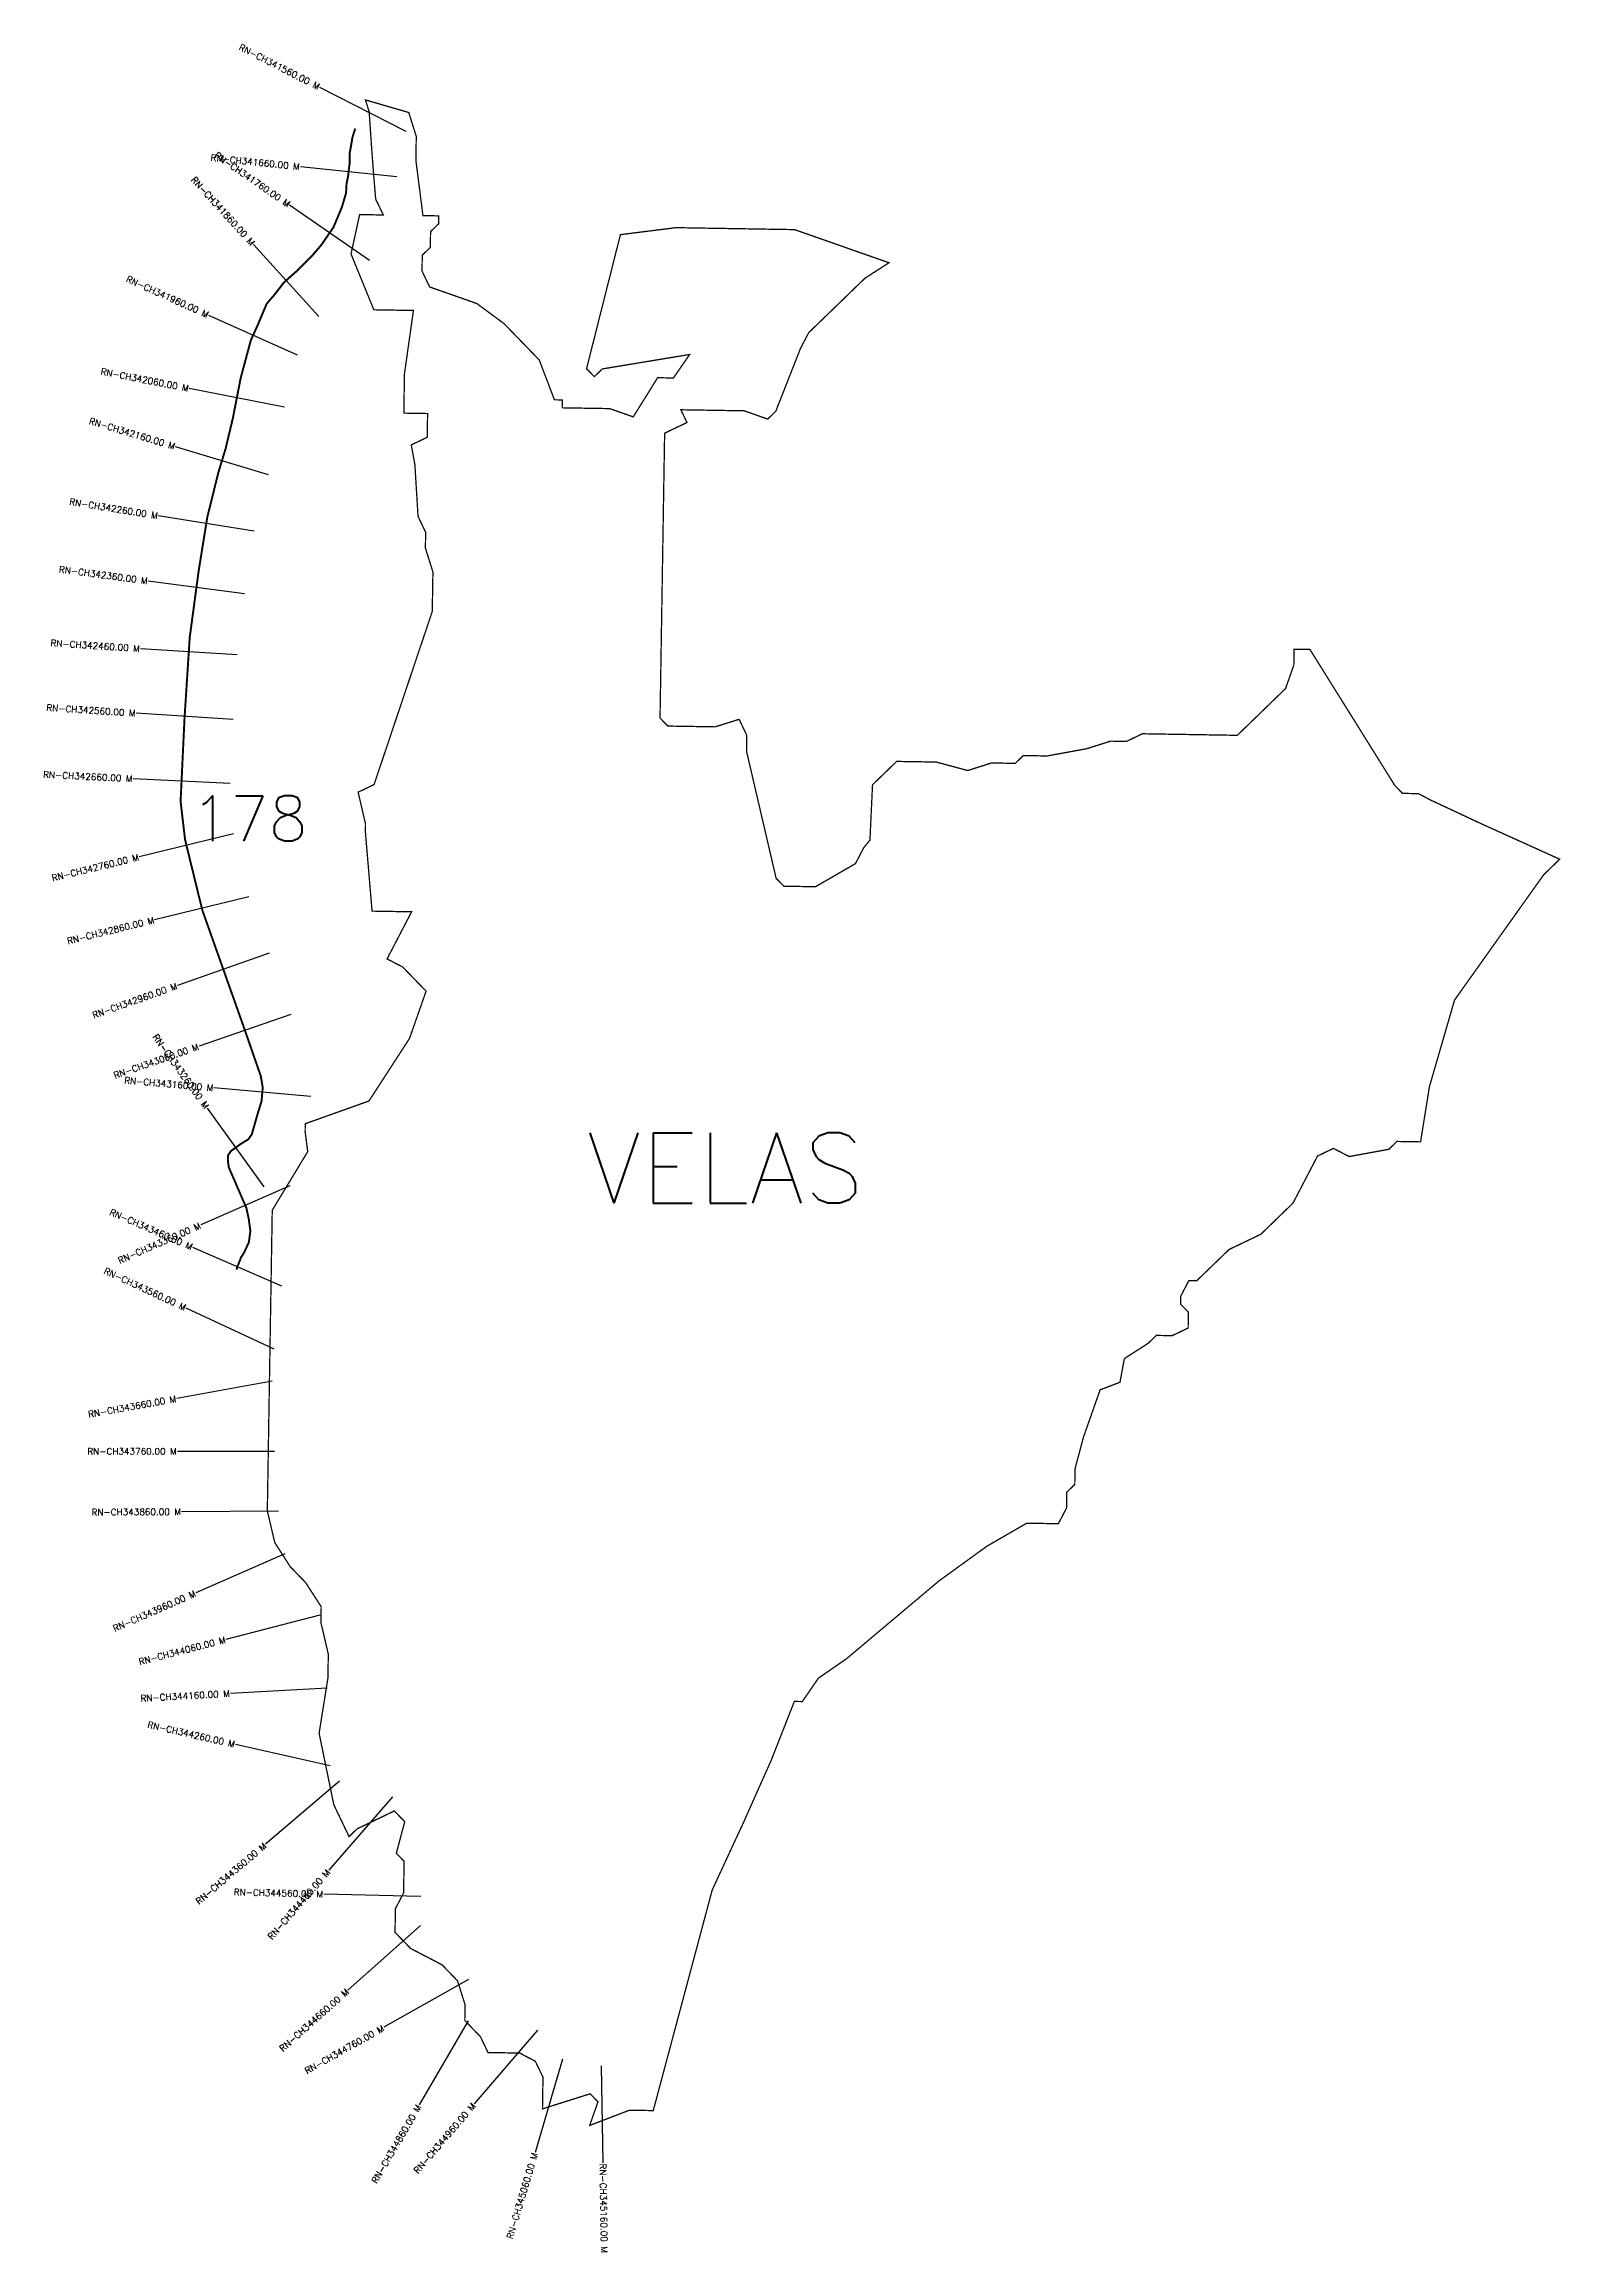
# Model space of a CAD drawing. Header units: metres. Extents: x 291001 to 293344, y 1984444 to 1987854.
import ezdxf
from ezdxf.enums import TextEntityAlignment as Align

# ---------------------------------------------------------------- set-up
doc = ezdxf.new("R2010")
doc.units = ezdxf.units.M
for name, color, linetype in [('CS', 134, 'Continuous'), ('CSMark', 6, 'Continuous'), ('NATURALLY PROTECTED', 3, 'Continuous')]:
    doc.layers.add(name, color=color, linetype=linetype)
doc.styles.get("Standard").update_dxf_attribs({"font": 'simplex.shx'})

msp = doc.modelspace()

# ---------------------------------------------------------------- linework, layer by layer
at = {"color": 6, "const_width": 2, "flags": 128}
msp.add_lwpolyline([(291497, 1987767.9), (291563.9, 1987748.5), (291575.5, 1987711.6), (291574.9, 1987674.9), (291585.8, 1987589.2), (291610.2, 1987588.8), (291610, 1987576.5), (291597.6, 1987564.5), (291597.2, 1987540.1), (291584.8, 1987528.1), (291584.4, 1987503.6), (291596.2, 1987479), (291669.1, 1987453.4), (291711.4, 1987422.1), (291765.5, 1987366.2), (291788.9, 1987304.7), (291801.1, 1987304.5), (291800.9, 1987292.3), (291874.3, 1987291.1), (291910.7, 1987278.3), (291948.4, 1987338.8), (291972.8, 1987338.4), (291997.9, 1987374.7), (291863, 1987352.4), (291850.6, 1987340.4), (291838.6, 1987352.8), (291860.7, 1987440.3), (291890.9, 1987559.8), (291976.6, 1987570.6), (292159.9, 1987567.6), (292305.8, 1987516.4), (292268.7, 1987492.5), (292181.8, 1987408.4), (292169.1, 1987384.1), (292130.9, 1987286.9), (292118.5, 1987274.9), (292082, 1987287.7), (291984.3, 1987289.3), (291993.7, 1987269.6), (291959.2, 1987253.1), (291952.1, 1986813.1), (291964.1, 1986800.7), (292037.4, 1986799.5), (292074.3, 1986811.1), (292086.1, 1986786.5), (292085.7, 1986762), (292131.4, 1986565.7), (292143.4, 1986553.3), (292192.3, 1986552.5), (292254, 1986588.2), (292266.6, 1986612.4), (292276.4, 1986624.5), (292280.4, 1986710), (292317.7, 1986746.1), (292378.8, 1986745.1), (292427.5, 1986732), (292464.3, 1986743.7), (292501, 1986743.1), (292513.4, 1986755.1), (292550.1, 1986754.5), (292611.4, 1986765.7), (292648.3, 1986777.4), (292672.7, 1986777), (292697.3, 1986788.8), (292844, 1986786.4), (292918.5, 1986858.6), (292931.3, 1986895), (292931.7, 1986919.4), (292956.2, 1986919), (293087.2, 1986709.1), (293099.2, 1986696.7), (293123.7, 1986696.3), (293142.6, 1986686.4), (293222.8, 1986648.9), (293342.1, 1986595), (293317.2, 1986570.9), (293179.6, 1986377.5), (293140.8, 1986243.7), (293127.1, 1986158.4), (293090.5, 1986159), (293078.1, 1986146.9), (293016.8, 1986135.7), (292992.5, 1986148.3), (292967.9, 1986136.5), (292930, 1986063.8), (292880.4, 1986015.7), (292831.1, 1985992), (292781.4, 1985944), (292769.2, 1985944.2), (292756.5, 1985919.9), (292756.3, 1985907.7), (292768.4, 1985895.3), (292768, 1985870.8), (292743.3, 1985859), (292718.9, 1985859.4), (292706.5, 1985847.4), (292669.4, 1985823.5), (292662.7, 1985787), (292632, 1985775.3), (292606.3, 1985702.3), (292593.3, 1985653.6), (292592.9, 1985629.2), (292580.5, 1985617.2), (292580.1, 1985592.7), (292567.5, 1985568.5), (292518.6, 1985569.3), (292456.9, 1985533.6), (292382.7, 1985479.8), (292240.2, 1985359.9), (292196.9, 1985330), (292171.9, 1985293.8), (292159.6, 1985294), (292124.1, 1985203.6), (292080.7, 1985106.2), (292058, 1985057.3), (292032.7, 1985002.6), (291941.6, 1984661.9), (291904.9, 1984662.5), (291843.4, 1984639), (291856.2, 1984675.5), (291844.2, 1984687.9), (291770.5, 1984664.6), (291771.3, 1984713.5), (291759.4, 1984738.2), (291735.2, 1984750.8), (291686.3, 1984751.6), (291674.5, 1984776.2), (291650.5, 1984801.1), (291650.9, 1984825.5), (291639.2, 1984862.4), (291615.2, 1984887.2), (291566.7, 1984912.4), (291542.7, 1984937.3), (291543.3, 1984973.9), (291555.9, 1984998.2), (291556.7, 1985047), (291544.7, 1985059.5), (291557.7, 1985108.2), (291541.6, 1985124.8), (291484.1, 1985097.1), (291471.7, 1985085.1), (291448.1, 1985134.4), (291425.4, 1985244.8), (291439, 1985330.1), (291439.6, 1985366.8), (291428.2, 1985415.9), (291428.6, 1985440.3), (291404.7, 1985477.4), (291380.7, 1985502.2), (291356.9, 1985539.3), (291345.4, 1985588.4), (291347.4, 1985712.2), (291352.6, 1986028.3), (291353, 1986052.8), (291407.8, 1986143.3), (291403.8, 1986174.1), (291404, 1986186.4), (291502.4, 1986221.5), (291565.1, 1986318.2), (291590.7, 1986391.2), (291554.6, 1986428.4), (291530.4, 1986441), (291568.3, 1986513.8), (291507.2, 1986514.8), (291496.9, 1986637.1), (291497.1, 1986649.4), (291485.7, 1986698.5), (291510.3, 1986710.3), (291600.2, 1986977.7), (291601.2, 1987036), (291601.2, 1987038.8), (291589.6, 1987075.7), (291590, 1987100.1), (291578.2, 1987124.8), (291573.4, 1987204.3), (291567.8, 1987235), (291592.4, 1987246.8), (291593, 1987283.5), (291556.3, 1987284.1), (291557.3, 1987345.2), (291571.1, 1987442.7), (291510, 1987443.7), (291474.7, 1987529.9), (291488, 1987590.8), (291524.6, 1987590.2), (291512.8, 1987614.8), (291509.6, 1987652.9), (291506.4, 1987695.5), (291502.8, 1987748.4), (291502.8, 1987749.5), (291497, 1987767.9)], dxfattribs=at)
at = {"layer": 'CS'}
for p, q in [((291560.1, 1987719.2), (291426.4, 1987787.3)), ((291545.6, 1987649.2), (291396.4, 1987664.6)), ((291503.5, 1987520), (291379.9, 1987605.1)), ((291425, 1987433.5), (291324, 1987544.4)), ((291391.8, 1987373.6), (291255, 1987435.1)), ((291371.8, 1987293.4), (291224.6, 1987322.1)), ((291347, 1987188.7), (291203.5, 1987232.2)), ((291325.1, 1987101.6), (291177, 1987125.4)), ((291310.2, 1987004.7), (291161.5, 1987024.6)), ((291298.9, 1986910.6), (291149.2, 1986920.2)), ((291292.5, 1986810.8), (291142.8, 1986820.4)), ((291287.8, 1986712.2), (291138, 1986719.3)), ((291293.3, 1986634.3), (291147.6, 1986598.6)), ((291317, 1986537.1), (291171.3, 1986501.5)), ((291348, 1986450), (291206.6, 1986399.9)), ((291381.6, 1986355.3), (291239.9, 1986306.1)), ((291412.4, 1986228.6), (291262.9, 1986241.6)), ((291340.4, 1986088.7), (291252.8, 1986210.4)), ((291380.1, 1986090.2), (291242.7, 1986030)), ((291367.7, 1985935.4), (291230.1, 1985995.2)), ((291355.9, 1985838.2), (291219.9, 1985901.4)), ((291353.1, 1985788.5), (291205.5, 1985761.9)), ((291356.4, 1985680.3), (291206.4, 1985680.3)), ((291362.9, 1985587.7), (291212.9, 1985587)), ((291372.2, 1985522.1), (291234.9, 1985461.8)), ((291426.6, 1985427.4), (291281.4, 1985389.8)), ((291438.1, 1985314.7), (291288.3, 1985306.4)), ((291442.3, 1985194.3), (291296, 1985227.6)), ((291456.9, 1985170.6), (291342.6, 1985073.4)), ((291538.7, 1985146.4), (291440.3, 1985033.3)), ((291582.6, 1984992.8), (291432.6, 1984996.3)), ((291582.1, 1984948), (291470, 1984848.2)), ((291656, 1984864.5), (291525.4, 1984790.7)), ((291655.8, 1984800.4), (291580.2, 1984670.9)), ((291762.7, 1984786.4), (291665.1, 1984672.5)), ((291801.5, 1984741.3), (291759, 1984597.4)), ((291861.3, 1984731), (291863.8, 1984581.1))]:
    msp.add_line(p, q, dxfattribs=at)
at = {"layer": 'NATURALLY PROTECTED', "const_width": 3, "flags": 128}
msp.add_lwpolyline([(291481.2, 1987723.8), (291476.8, 1987709.5), (291475.3, 1987700.5), (291473.9, 1987692.2), (291472.6, 1987685.5), (291472.4, 1987668.6), (291471.3, 1987660.3), (291470.4, 1987651.5), (291467.8, 1987638.5), (291467, 1987624), (291460.7, 1987602.6), (291447.6, 1987571.2), (291428.7, 1987543.7), (291414.8, 1987527.5), (291391.4, 1987504.1), (291377.8, 1987492), (291370.9, 1987485.8), (291357.1, 1987467.8), (291344.3, 1987452.9), (291332, 1987423.4), (291319.8, 1987396.3), (291304.3, 1987338.5), (291292, 1987275.6), (291280.8, 1987228.7), (291270, 1987193.3), (291252.7, 1987123.5), (291239.4, 1987041), (291225.5, 1986937.5), (291217.5, 1986813.3), (291211.4, 1986684.3), (291218.3, 1986625.2), (291244.9, 1986516.5), (291309.7, 1986333.7), (291335.3, 1986260), (291338.3, 1986242.4), (291336.5, 1986221.4), (291329.9, 1986199.8), (291321.4, 1986170.1), (291316.4, 1986162.6), (291304.6, 1986155.3), (291289.1, 1986144.2), (291284.8, 1986137.6), (291284.3, 1986131), (291285.9, 1986118.9), (291301.9, 1986082), (291313, 1986056.5), (291316.7, 1986039.2), (291319.2, 1986021), (291316.9, 1986003.3), (291309.4, 1985987.1), (291304.6, 1985979.7), (291301.6, 1985971.4), (291298.7, 1985964.9), (291298, 1985960.8)], dxfattribs=at)

# ---------------------------------------------------------------- texts
at = {"attachment_point": 1}
for s, width, insert, char_height in [('178', 95.172, (291227.7, 1986693), 70), ('VELAS', 710.319, (291838.8, 1986172.3), 108.7)]:
    msp.add_mtext_dynamic_manual_height_columns(s, width=width, gutter_width=1, heights=[0], dxfattribs=dict(at, insert=insert, char_height=char_height))
at = {"layer": 'CSMark'}
for s, rotation, p in [('RN-CH341560.00 M', 333.006, (291425.5, 1987787.8)), ('RN-CH341660.00 M', 354.1282, (291395.4, 1987664.7)), ('RN-CH341760.00 M', 325.4353, (291379.1, 1987605.7)), ('RN-CH341860.00 M', 312.3228, (291323.3, 1987545.2)), ('RN-CH341960.00 M', 335.7748, (291254.1, 1987435.5)), ('RN-CH342060.00 M', 348.9364, (291223.7, 1987322.3)), ('RN-CH342160.00 M', 343.1445, (291202.5, 1987232.5)), ('RN-CH342260.00 M', 350.8503, (291176, 1987125.6)), ('RN-CH342360.00 M', 352.3722, (291160.5, 1987024.8)), ('RN-CH342460.00 M', 356.3227, (291148.3, 1986920.3)), ('RN-CH342560.00 M', 356.3227, (291141.8, 1986820.5)), ('RN-CH342660.00 M', 357.2722, (291137, 1986719.4)), ('RN-CH342760.00 M', 13.7571, (291146.6, 1986598.4)), ('RN-CH342860.00 M', 13.7571, (291170.4, 1986501.2)), ('RN-CH342960.00 M', 19.527, (291205.7, 1986399.6)), ('RN-CH343060.00 M', 19.1293, (291238.9, 1986305.8)), ('RN-CH343260.00 M', 305.7583, (291252.2, 1986211.2)), ('RN-CH343160.00 M', 355.0263, (291261.9, 1986241.7)), ('RN-CH343460.00 M', 336.488, (291229.2, 1985995.6)), ('RN-CH343360.00 M', 23.643, (291241.8, 1986029.6)), ('RN-CH343560.00 M', 335.0738, (291219, 1985901.8)), ('RN-CH343660.00 M', 10.2101, (291204.5, 1985761.7)), ('RN-CH343860.00 M', 0.2746, (291211.9, 1985587)), ('RN-CH343960.00 M', 23.7143, (291234, 1985461.4)), ('RN-CH344060.00 M', 14.513, (291280.5, 1985389.5)), ('RN-CH344160.00 M', 3.1626, (291287.3, 1985306.3)), ('RN-CH344260.00 M', 347.1766, (291295.1, 1985227.8)), ('RN-CH344360.00 M', 40.3817, (291341.9, 1985072.8)), ('RN-CH344460.00 M', 48.9622, (291439.6, 1985032.5)), ('RN-CH344560.00 M', 358.6772, (291431.6, 1984996.3)), ('RN-CH344660.00 M', 41.6822, (291469.3, 1984847.6)), ('RN-CH344760.00 M', 29.4594, (291524.6, 1984790.2)), ('RN-CH344860.00 M', 59.7208, (291579.7, 1984670)), ('RN-CH344960.00 M', 49.4082, (291664.4, 1984671.7)), ('RN-CH345060.00 M', 73.5271, (291758.7, 1984596.5))]:
    msp.add_text(s, height=10, rotation=rotation, dxfattribs=at).set_placement(p, align=Align.MIDDLE_RIGHT)
msp.add_text('RN-CH343760.00 M', height=10, dxfattribs=at).set_placement((291205.4, 1985680.3), align=Align.MIDDLE_RIGHT)
msp.add_text('RN-CH345160.00 M', height=10, rotation=270.9385, dxfattribs=at).set_placement((291863.8, 1984580.1), align=Align.MIDDLE_LEFT)

doc.saveas('drawing.dxf')
